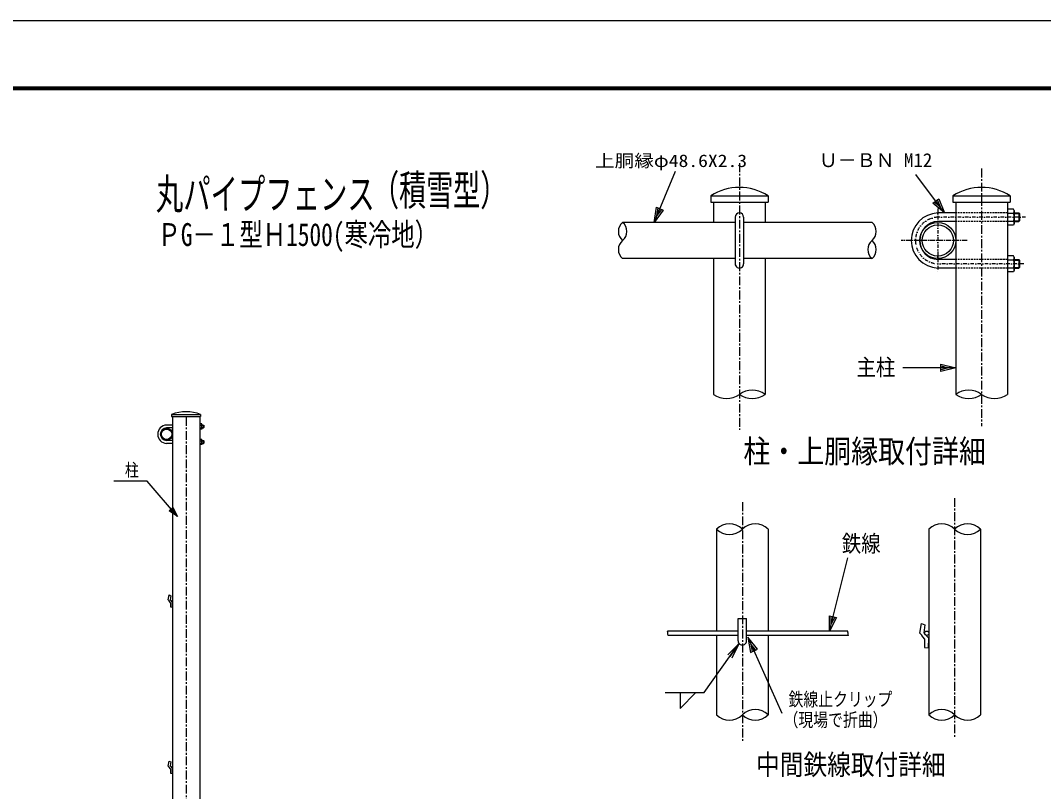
# Model space of a CAD drawing. Units: millimetres, scale not verified. Extents: x -4455 to 4455, y -3150 to 3150.
# Drawn here: x -618 to 2273, y 970 to 3150 of the extents above; entities that cross this region are included whole.
import ezdxf
from ezdxf.enums import TextEntityAlignment as Align

# ---------------------------------------------------------------- set-up
doc = ezdxf.new("R2010")
doc.units = ezdxf.units.MM
doc.header["$LTSCALE"] = 20
for name, pattern in [('USER1', [2, 1.25, -0.25, 0.25, -0.25]), ('USER2', [0.375, 0.25, -0.125]), ('USER4', [1.125, 0.75, -0.125, 0.125, -0.125]), ('USER5', [1.01, 0.5, -0.25, 0.01, -0.25])]:
    doc.linetypes.add(name, pattern=pattern)
doc.layers.add('0-0_10', color=4, linetype='Continuous')
for name, color, linetype, lineweight in [('0-1_1', 7, 'Continuous', 25), ('0-2_0', 7, 'Continuous', 25), ('0-4_EXTCNT-L', 2, 'Continuous', 25), ('0-7_WAKU', 7, 'Continuous', 25)]:
    doc.layers.add(name, color=color, linetype=linetype, lineweight=lineweight)
doc.styles.add('ＭＳ ゴシック', font='')
doc.styles.get('ＭＳ ゴシック').set_extended_font_data('MS Gothic')

# ---------------------------------------------------------------- blocks, each defined once
blk = doc.blocks.new('C51')
at = {"layer": '0-1_1', "color": 4}
blk.add_line((18778.7, 34280.4), (19470.5, 37042.5), dxfattribs=at)
blk.add_lwpolyline([(19050.6, 34789.6), (18778.7, 34280.4), (18779, 34857.6)], close=True, dxfattribs=at)
blk.add_lwpolyline([(18982.7, 34806.6), (18846.7, 34552), (18846.9, 34840.6)], dxfattribs=at)
blk = doc.blocks.new('C53')
at = {"layer": '0-1_1', "color": 4}
blk.add_line((30889.1, 37390.3), (31690.8, 39323.4), dxfattribs=at)
blk.add_lwpolyline([(31232.9, 37854), (30889.1, 37390.3), (30974.3, 37961.2)], close=True, dxfattribs=at)
blk.add_lwpolyline([(31168.3, 37880.8), (30996.3, 37648.9), (31038.9, 37934.4)], dxfattribs=at)
blk = doc.blocks.new('C54')
at = {"layer": '0-1_1', "color": 4}
blk.add_line((44336.5, 37750.3), (43250.4, 39198.8), dxfattribs=at)
blk.add_lwpolyline([(44112.6, 38282.3), (44336.5, 37750.3), (43888.5, 38114.4)], close=True, dxfattribs=at)
blk.add_lwpolyline([(44056.6, 38240.3), (44168.5, 37974.3), (43944.5, 38156.3)], dxfattribs=at)
blk = doc.blocks.new('C55')
at = {"layer": '0-1_1', "color": 4}
blk.add_line((44756.8, 31910.3), (42756.8, 31910.3), dxfattribs=at)
blk.add_lwpolyline([(44196.8, 32050.3), (44756.8, 31910.3), (44196.8, 31770.3)], close=True, dxfattribs=at)
blk.add_lwpolyline([(44196.8, 31980.3), (44476.8, 31910.3), (44196.8, 31840.3)], dxfattribs=at)
blk = doc.blocks.new('C52')
at = {"layer": '0-1_1', "color": 4}
blk.add_line((20884.6, 33807.2), (19601.4, 30951), dxfattribs=at)
blk.add_lwpolyline([(20527.4, 33353.8), (20884.6, 33807.2), (20782.8, 33239)], close=True, dxfattribs=at)
blk.add_lwpolyline([(20591.2, 33325.1), (20769.8, 33551.8), (20719, 33267.7)], dxfattribs=at)
blk = doc.blocks.new('DARROWS')
at = {"layer": '0-2_0', "color": 2}
blk.add_line((0, 0), (-19.982, 0), dxfattribs=at)
blk.add_lwpolyline([(-20, -3.333), (0, 0), (-20, 3.333)], dxfattribs=at)

msp = doc.modelspace()

# ---------------------------------------------------------------- linework, layer by layer
at = {"layer": '0-1_1', "color": 4, "linetype": 'USER1'}
for p, q in [((1413.36, 2746.37), (1413.36, 1992.24)), ((2097.96, 2731.33), (2097.96, 2002.65)), ((-150.1, 2029.09), (-150.1, 147.09)), ((2021.81, 1799.64), (2021.81, 1119.76)), ((1421.81, 1787.94), (1421.81, 1109.06))]:
    msp.add_line(p, q, dxfattribs=at)
at = {"layer": '0-1_1'}
for p, q in [((1332.36, 2653.86), (1494.36, 2653.86)), ((1332.36, 2653.86), (1332.36, 2635.86)), ((1332.36, 2635.86), (1494.36, 2635.86)), ((1340.46, 2635.86), (1340.46, 2578.86)), ((1486.26, 2635.86), (1486.26, 2578.86)), ((1494.36, 2653.86), (1494.36, 2635.86)), ((2016.96, 2653.86), (2016.96, 2635.86)), ((2016.96, 2635.86), (2178.96, 2635.86)), ((2025.06, 2635.86), (2025.06, 2092.86)), ((2170.86, 2635.86), (2170.86, 2092.86)), ((2025.06, 2605.86), (1974.06, 2605.86)), ((2188.63, 2616.36), (2170.86, 2616.36)), ((2170.86, 2616.36), (2170.86, 2571.36)), ((2170.86, 2605.1), (2188.63, 2605.1)), ((2190.36, 2612.61), (2188.63, 2616.36)), ((2190.36, 2605.86), (2203.56, 2605.86)), ((2203.56, 2605.86), (2203.56, 2581.86)), ((2203.56, 2605.86), (2205.36, 2604.06)), ((2205.36, 2604.06), (2205.36, 2583.66)), ((1401.36, 2578.86), (1083.36, 2578.86)), ((1401.36, 2593.86), (1401.36, 2461.86)), ((1425.36, 2593.86), (1425.36, 2461.86)), ((1788.36, 2578.86), (1425.36, 2578.86)), ((2025.06, 2581.86), (1974.06, 2581.86)), ((2170.86, 2582.61), (2188.63, 2582.61)), ((2190.36, 2581.86), (2203.56, 2581.86)), ((2205.36, 2583.66), (2203.56, 2581.86)), ((1401.36, 2476.86), (1083.36, 2476.86)), ((1340.46, 2476.86), (1340.46, 2092.86)), ((1788.36, 2476.86), (1425.36, 2476.86)), ((1486.26, 2476.86), (1486.26, 2092.86)), ((2025.06, 2473.86), (1974.06, 2473.86)), ((2188.63, 2484.36), (2170.86, 2484.36)), ((2170.86, 2484.36), (2170.86, 2439.36)), ((2170.86, 2473.1), (2188.63, 2473.1)), ((2190.36, 2480.61), (2188.63, 2484.36)), ((2190.36, 2473.86), (2203.56, 2473.86)), ((2203.56, 2473.86), (2203.56, 2449.86)), ((2203.56, 2473.86), (2205.36, 2472.06)), ((2205.36, 2472.06), (2205.36, 2451.66)), ((2025.06, 2449.86), (1974.06, 2449.86)), ((2170.86, 2450.61), (2188.63, 2450.61)), ((2190.36, 2449.86), (2203.56, 2449.86)), ((2203.56, 2449.86), (2205.36, 2451.66)), ((-191.1, 2036.09), (-109.1, 2036.09)), ((-191.1, 2036.09), (-191.1, 2030.09)), ((-191.1, 2030.09), (-109.1, 2030.09)), ((-188.4, 2030.09), (-188.4, 596.24)), ((-111.8, 2030.09), (-111.8, 590.09)), ((-109.1, 2036.09), (-109.1, 2030.09)), ((-188.44, 2006.09), (-205.44, 2006.09)), ((-188.44, 1998.09), (-205.44, 1998.09)), ((-105.91, 2009.59), (-111.84, 2009.59)), ((-111.84, 2005.84), (-105.91, 2005.84)), ((-111.84, 1998.34), (-105.91, 1998.34)), ((-105.34, 2008.34), (-105.91, 2009.59)), ((-105.34, 2006.09), (-100.94, 2006.09)), ((-105.34, 1998.09), (-100.94, 1998.09)), ((-100.94, 2006.09), (-100.94, 1998.09)), ((-100.94, 2006.09), (-100.34, 2005.49)), ((-100.34, 1998.69), (-100.94, 1998.09)), ((-100.34, 2005.49), (-100.34, 1998.69)), ((-188.44, 1962.09), (-205.44, 1962.09)), ((-188.44, 1954.09), (-205.44, 1954.09)), ((-105.91, 1965.59), (-111.84, 1965.59)), ((-111.84, 1961.84), (-105.91, 1961.84)), ((-111.84, 1954.34), (-105.91, 1954.34)), ((-105.34, 1964.34), (-105.91, 1965.59)), ((-105.34, 1962.09), (-100.94, 1962.09)), ((-105.34, 1954.09), (-100.94, 1954.09)), ((-100.94, 1962.09), (-100.94, 1954.09)), ((-100.94, 1962.09), (-100.34, 1961.49)), ((-100.94, 1954.09), (-100.34, 1954.69)), ((-100.34, 1961.49), (-100.34, 1954.69)), ((1348.91, 1711.42), (1348.91, 1423.42)), ((1494.71, 1711.42), (1494.71, 1423.42)), ((1948.91, 1711.42), (1948.91, 1186.42)), ((2094.71, 1711.42), (2094.71, 1186.42)), ((1433.81, 1396.42), (1433.81, 1459.42)), ((1409.81, 1423.42), (1210.61, 1423.42)), ((1719.62, 1423.42), (1433.81, 1423.42)), ((1409.81, 1411.42), (1211.81, 1411.42)), ((1348.91, 1411.42), (1348.91, 1186.42)), ((1721.81, 1411.42), (1433.81, 1411.42)), ((1494.71, 1411.42), (1494.71, 1186.42))]:
    msp.add_line(p, q, dxfattribs=at)
at = {"layer": '0-1_1', "color": 4, "linetype": 'USER5'}
for p, q in [((1974.06, 2617.86), (1974.06, 2437.86)), ((2222.33, 2593.86), (1974.06, 2593.86)), ((2217.75, 2461.86), (1974.06, 2461.86))]:
    msp.add_line(p, q, dxfattribs=at)
at = {"layer": '0-1_1', "linetype": 'USER2'}
for p, q in [((2170.86, 2605.86), (2025.06, 2605.86)), ((2170.86, 2581.86), (2025.06, 2581.86)), ((2170.86, 2473.86), (2025.06, 2473.86)), ((2170.86, 2449.86), (2025.06, 2449.86))]:
    msp.add_line(p, q, dxfattribs=at)
at = {"layer": '0-1_1', "color": 4}
for p, q in [((2190.36, 2604.06), (2205.36, 2604.06)), ((2190.36, 2583.66), (2205.36, 2583.66)), ((2190.36, 2472.06), (2205.36, 2472.06)), ((2190.36, 2451.66), (2205.36, 2451.66)), ((-105.34, 2005.49), (-100.34, 2005.49)), ((-105.34, 1998.69), (-100.34, 1998.69)), ((-105.34, 1961.49), (-100.34, 1961.49)), ((-105.34, 1954.69), (-100.34, 1954.69))]:
    msp.add_line(p, q, dxfattribs=at)
at = {"layer": '0-1_1', "color": 4, "linetype": 'USER4'}
msp.add_line((2057.02, 2527.86), (1871.02, 2527.86), dxfattribs=at)
at = {"layer": '0-1_1'}
for points in [[(2016.96, 2653.86), (2178.96, 2653.86), (2178.96, 2635.86)], [(2190.36, 2612.61), (2190.36, 2575.11), (2188.63, 2571.36), (2170.86, 2571.36)], [(2190.36, 2480.61), (2190.36, 2443.11), (2188.63, 2439.36), (2170.86, 2439.36)], [(-105.34, 2008.34), (-105.34, 1995.84), (-105.91, 1994.59), (-111.84, 1994.59)], [(-105.34, 1964.34), (-105.34, 1951.84), (-105.91, 1950.59), (-111.84, 1950.59)], [(1409.81, 1396.42), (1409.81, 1459.42), (1433.81, 1459.42)]]:
    msp.add_lwpolyline(points, dxfattribs=at)
at = {"layer": '0-1_1', "color": 4}
for points in [[(-174.4, 1747.06), (-260.1, 1847.09), (-354.6, 1847.09)], [(-189.96, 1770.6), (-183.51, 1757.69), (-195.27, 1766.04)]]:
    msp.add_lwpolyline(points, dxfattribs=at)
msp.add_lwpolyline([(-187.3, 1772.87), (-174.4, 1747.06), (-197.93, 1763.77)], close=True, dxfattribs=at)
at = {"layer": '0-1_1'}
for centre, radius in [((1974.06, 2527.86), 51), ((1974.06, 2527.86), 44.1), ((-205.44, 1980.09), 17), ((-205.44, 1980.09), 14.7), ((1942.91, 1417.42), 6)]:
    msp.add_circle(centre, radius, dxfattribs=at)
for centre, radius, start, end in [((1413.36, 2529.17), 148.69, 56.99119, 123.00881), ((2097.96, 2529.17), 148.69, 56.99119, 123.00881), ((1413.36, 2593.86), 12, 0, 179.99992), ((1977.06, 2527.86), 78, 92.20415, 267.79602), ((2173.22, 2612.61), 17.14, 334.02041, 0), ((2153.02, 2593.86), 37.34, 342.48089, 17.51953), ((1977.06, 2527.86), 54, 93.18465, 266.81534), ((2173.22, 2575.11), 17.14, 0, 25.97959), ((1413.36, 2461.86), 12, 179.99992, 0), ((2173.22, 2480.61), 17.14, 334.02041, 0), ((2153.02, 2461.86), 37.34, 342.48089, 17.51953), ((2173.22, 2443.11), 17.14, 0, 25.97959), ((-204.44, 1980.09), 26, 92.20422, 267.79578), ((-204.44, 1980.09), 18, 93.18472, 266.81528), ((-117.79, 2002.09), 12.45, 342.48083, 17.5195), ((-111.05, 2008.34), 5.71, 334.0202, 0), ((-111.05, 1995.84), 5.71, 0, 25.97979), ((-117.79, 1958.09), 12.45, 342.48083, 17.5195), ((-111.05, 1964.34), 5.71, 334.0202, 0), ((-111.05, 1951.84), 5.71, 0, 25.97979), ((1421.81, 1396.42), 12, 179.99965, 359.99973)]:
    msp.add_arc(centre, radius, start, end, dxfattribs=at)
at = {"layer": '0-1_1', "color": 4}
for centre, radius, start, end in [((1104.45, 2553.36), 33.09, 129.59811, 230.40164), ((1062.27, 2553.36), 33.09, 309.59845, 50.40183), ((1767.27, 2553.36), 33.09, 309.59845, 50.40183), ((1104.45, 2502.36), 33.09, 129.59836, 230.40189), ((1809.45, 2502.36), 33.09, 129.59836, 230.40189), ((1767.27, 2502.36), 33.09, 309.59845, 50.40155), ((1376.91, 2142.21), 61.36, 233.55548, 306.44443), ((1449.81, 2043.5), 61.36, 53.55527, 126.44436), ((1449.81, 2142.21), 61.36, 233.55563, 306.44473), ((2061.51, 2043.5), 61.36, 53.55557, 126.44465), ((2061.51, 2142.21), 61.36, 233.55534, 306.44443), ((2134.41, 2142.21), 61.36, 233.55563, 306.44473), ((1385.36, 1674.63), 51.79, 45.26329, 134.73663), ((1385.36, 1748.21), 51.79, 225.26355, 314.73669), ((1458.26, 1674.63), 51.79, 45.26329, 134.73663), ((1985.36, 1674.63), 51.79, 45.26329, 134.73663), ((2058.26, 1674.63), 51.79, 45.26329, 134.73663), ((2058.26, 1748.21), 51.79, 225.26337, 314.73669), ((1037.88, 1400.14), 174.29, 3.71096, 7.67615), ((1230, 1327.86), 498.85, 9.64231, 11.04335), ((1385.36, 1223.21), 51.79, 225.26337, 314.73669), ((1458.26, 1149.63), 51.79, 45.26356, 134.73663), ((1458.26, 1223.21), 51.79, 225.26337, 314.73669), ((1985.36, 1149.63), 51.79, 45.26329, 134.73663), ((1985.36, 1223.21), 51.79, 225.26364, 314.73678), ((2058.26, 1223.21), 51.79, 225.26364, 314.73678)]:
    msp.add_arc(centre, radius, start, end, dxfattribs=at)
at = {"layer": '0-1_1', "color": 4, "linetype": 'USER5'}
msp.add_arc((1977.06, 2527.86), 66, 93.18471, 266.81549, dxfattribs=at)
at = {"layer": '0-2_0'}
for p, q in [((-200.99, 1512.04), (-198.34, 1525.59)), ((-198.34, 1508.8), (-200.99, 1512.04)), ((-198.34, 1525.59), (-193.63, 1523.53)), ((-194.43, 1503.81), (-198.34, 1508.8)), ((-193.63, 1523.53), (-195.1, 1512.34)), ((-195.1, 1512.34), (-188.7, 1504.66)), ((-194.43, 1503.81), (-194.75, 1491.64)), ((-189.14, 1491.05), (-188.7, 1504.66)), ((-194.8, 1491.65), (-189.14, 1491.05)), ((1937, 1401.63), (1928.93, 1411.4)), ((1937, 1401.63), (1937, 1377.29)), ((1948.26, 1376.41), (1948.42, 1403.63)), ((1936.9, 1377.3), (1948.26, 1376.41)), ((-194.43, 1033.81), (-194.75, 1021.64))]:
    msp.add_line(p, q, dxfattribs=at)
for points in [[(1928.76, 1411.6), (1923.45, 1417.74), (1928.04, 1444.98), (1937.58, 1441.1)], [(1937.58, 1441.1), (1935.22, 1418.64), (1948.42, 1403.63)], [(1245.68, 1249.86), (1245.68, 1204.86), (1290.68, 1249.86)], [(-194.43, 1033.81), (-198.34, 1038.8), (-200.99, 1042.04), (-198.34, 1055.59), (-193.63, 1053.53)], [(-193.63, 1053.53), (-195.1, 1042.34), (-188.7, 1034.66)], [(-194.8, 1021.65), (-189.14, 1021.05), (-188.7, 1034.66)]]:
    msp.add_lwpolyline(points, dxfattribs=at)
msp.add_arc((-150.1, 1927), 116.54, 69.40146, 110.59854, dxfattribs=at)
at = {"layer": '0-4_EXTCNT-L', "color": 4}
msp.add_lwpolyline([(1204.02, 1249.86), (1314, 1249.86), (1410.81, 1386.34)], dxfattribs=at)
at = {"layer": '0-7_WAKU', "color": 3}
msp.add_lwpolyline([(-4455, 3150), (4455, 3150), (4455, -3150), (-4455, -3150)], close=True, dxfattribs=at)
at = {"layer": '0-7_WAKU'}
for points in [[(-4155, 2962.5), (4155, 2962.5), (4155, -2962.5), (-4155, -2962.5)], [(-4153.13, 2960.62), (4153.12, 2960.62), (4153.12, -2960.63), (-4153.13, -2960.63)], [(-4151.25, 2958.75), (4151.25, 2958.75), (4151.25, -2958.75), (-4151.25, -2958.75)], [(-4149.38, 2956.87), (4149.37, 2956.87), (4149.37, -2956.88), (-4149.38, -2956.88)], [(-4147.5, 2955), (4147.5, 2955), (4147.5, -2955), (-4147.5, -2955)]]:
    msp.add_lwpolyline(points, close=True, dxfattribs=at)

# ---------------------------------------------------------------- block references
at = {"layer": '0-2_0', "yscale": 0.075}
for name, p, xscale in [('C53', (-1144.2, -225.42), 0.075), ('C54', (-1331.7, -225.42), 0.075), ('C55', (-1331.7, -225.42), 0.075), ('C51', (259.38, -1147.61), 0.075), ('C52', (3003.94, -1129.57), -0.075)]:
    msp.add_blockref(name, p, dxfattribs=dict(at, xscale=xscale))
at = {"layer": '0-4_EXTCNT-L', "xscale": 2.25, "yscale": 2.25, "rotation": 54.64837}
msp.add_blockref('DARROWS', (1412.55, 1388.79), dxfattribs=at)

# ---------------------------------------------------------------- texts
at = {"layer": '0-0_10', "style": 'ＭＳ ゴシック'}
for s, height, width, p in [('（積雪型）', 86.19, 0.65, (375.39, 2601.25)), ('丸パイプフェンス', 87.21, 0.65, (-235.66, 2589.41)), ('ＰG－１型Ｈ1500(寒冷地）', 64.65, 0.75, (-231.21, 2492.95))]:
    msp.add_text(s, height=height, dxfattribs=dict(at, width=width)).set_placement(p, align=Align.BOTTOM_LEFT)
at = {"layer": '0-1_1', "color": 4, "style": 'ＭＳ ゴシック'}
for s, height, width, p in [('上胴縁φ48.6X2.3', 35.37, 1.15, (1005.37, 2725)), ('主柱', 47.36, 0.85, (1744.4, 2131.39)), ('柱・上胴縁取付詳細', 65.66, 0.85, (1424.8, 1879.21)), ('柱', 36.08, 0.8, (-323.1, 1850.15)), ('鉄線', 47.36, 0.85, (1702.88, 1633.07)), ('中間鉄線取付詳細', 57.73, 0.85, (1460.7, 999.66))]:
    msp.add_text(s, height=height, dxfattribs=dict(at, width=width)).set_placement(p, align=Align.BOTTOM_LEFT)
msp.add_text('Ｕ－ＢＮ M12', height=39.19, dxfattribs=at).set_placement((1638.16, 2723.7), align=Align.BOTTOM_LEFT)
at = {"layer": '0-4_EXTCNT-L', "color": 4, "style": 'ＭＳ ゴシック', "width": 0.8}
for s, p in [('鉄線止クリップ', (1552.39, 1199.99)), ('（現場で折曲）', (1538.35, 1141.87))]:
    msp.add_text(s, height=38.42, dxfattribs=at).set_placement(p, align=Align.BOTTOM_LEFT)

doc.saveas('drawing.dxf')
